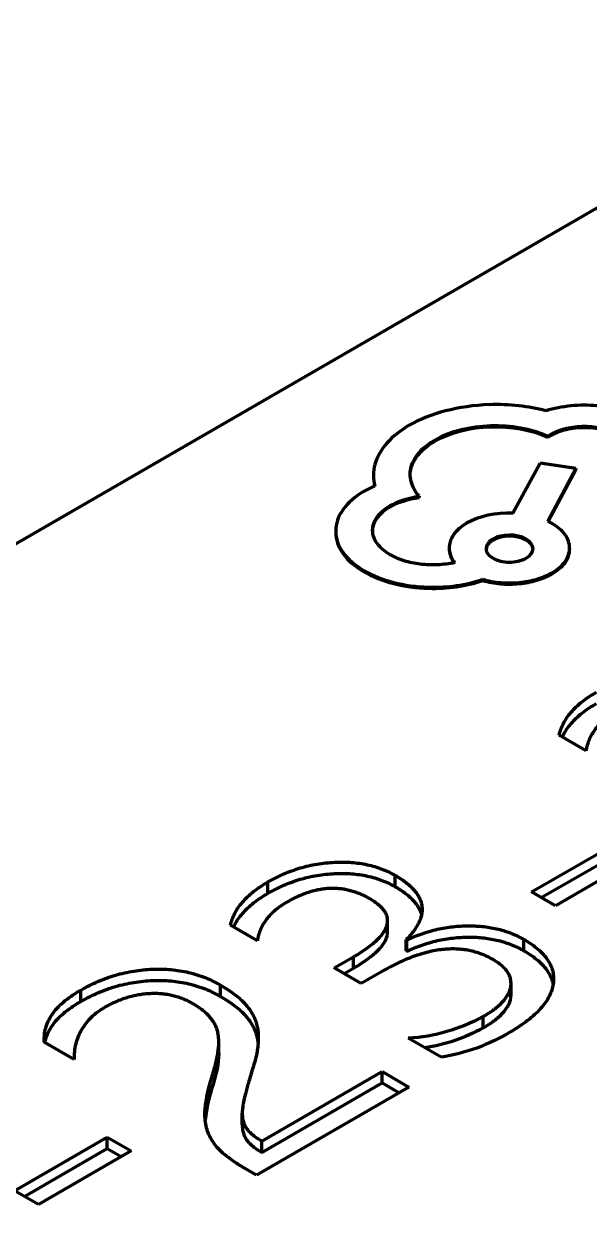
# Model space of a CAD drawing. Header units: millimetres. Extents: x 0 to 1189, y 0 to 841.
# Drawn here: x 659.555 to 659.963, y 247.751 to 248.616 of the extents above; entities that cross this region are included whole.
import ezdxf

# ---------------------------------------------------------------- set-up
doc = ezdxf.new("R2010")
doc.units = ezdxf.units.MM
doc.header["$LTSCALE"] = 0.75
doc.layers.add('Visible', color=7, linetype='Continuous', lineweight=70)

msp = doc.modelspace()

# ---------------------------------------------------------------- linework, layer by layer
at = {"layer": 'Visible', "extrusion": (0, 0.816497, 0.57735)}
for p, q in [((660.19811, 248.61572), (658.3186, 247.53059)), ((659.93301, 248.31862), (659.93547, 248.32003)), ((659.93301, 248.3178), (659.93547, 248.31922)), ((659.93301, 248.31862), (659.93301, 248.3178)), ((659.92749, 248.29914), (659.90786, 248.26301)), ((659.95326, 248.29524), (659.92749, 248.29914)), ((659.80713, 248.29095), (659.80713, 248.29013)), ((659.93301, 248.25734), (659.95326, 248.29524)), ((659.93335, 248.25715), (659.95326, 248.29442)), ((659.95326, 248.29524), (659.95326, 248.29442)), ((659.84007, 248.27523), (659.84007, 248.27441)), ((659.93608, 248.25557), (659.93301, 248.25734)), ((659.77995, 248.25008), (659.77995, 248.24926)), ((659.86184, 248.23801), (659.86184, 248.2372)), ((659.94874, 248.23786), (659.94874, 248.23704)), ((659.88608, 248.21537), (659.88608, 248.21455)), ((659.96054, 248.0917), (659.94114, 248.1029)), ((659.9212, 247.98995), (659.98803, 248.02854)), ((659.92827, 247.98587), (659.98803, 248.02037)), ((660.00527, 248.01858), (659.93844, 247.97999)), ((659.73105, 247.989), (659.73105, 247.99717)), ((659.82294, 247.99371), (659.82294, 248.00187)), ((659.93844, 247.97999), (659.9212, 247.98995)), ((659.7234, 247.95479), (659.704, 247.96599)), ((659.81737, 247.96091), (659.81737, 247.96908)), ((659.83082, 247.95563), (659.83126, 247.95537)), ((659.83082, 247.94746), (659.83082, 247.95563)), ((659.83126, 247.94721), (659.83126, 247.95537)), ((659.91577, 247.94758), (659.91577, 247.95574)), ((659.83082, 247.94746), (659.83126, 247.94721)), ((659.77891, 247.93519), (659.79282, 247.94322)), ((659.79832, 247.92398), (659.77891, 247.93519)), ((659.79282, 247.93505), (659.79282, 247.94322)), ((659.78598, 247.9311), (659.79282, 247.93505)), ((659.81297, 247.93244), (659.79832, 247.92398)), ((659.59614, 247.91111), (659.59614, 247.91928)), ((659.69692, 247.91461), (659.69692, 247.92278)), ((659.90645, 247.91576), (659.90645, 247.92392)), ((659.8863, 247.89194), (659.8863, 247.9001)), ((659.85598, 247.87078), (659.83227, 247.88447)), ((659.59129, 247.86926), (659.56966, 247.88174)), ((659.69558, 247.87359), (659.69558, 247.88175)), ((659.59128, 247.86926), (659.59128, 247.87077)), ((659.72663, 247.81041), (659.8134, 247.86051)), ((659.8134, 247.86051), (659.83281, 247.8493)), ((659.8134, 247.85234), (659.8134, 247.86051)), ((659.83281, 247.8493), (659.72286, 247.78583)), ((659.72663, 247.80224), (659.8134, 247.85234)), ((659.8134, 247.85234), (659.82574, 247.84522)), ((659.71248, 247.82223), (659.71248, 247.8304)), ((659.54824, 247.77462), (659.61507, 247.81321)), ((659.61507, 247.81321), (659.63232, 247.80325)), ((659.61507, 247.80505), (659.61507, 247.81321)), ((659.72663, 247.80224), (659.72663, 247.81041)), ((659.55531, 247.77054), (659.61507, 247.80505)), ((659.63232, 247.80325), (659.56549, 247.76467)), ((659.61507, 247.80505), (659.62525, 247.79917)), ((659.72286, 247.78583), (659.7141, 247.79088)), ((659.56549, 247.76467), (659.54824, 247.77462))]:
    msp.add_line(p, q, dxfattribs=at)
at = {"layer": 'Visible', "extrusion": (-1e-16, 1e-16, -1)}
for centre, radius, start, end in [((-659.82477, 248.01205), 0.12777, 241.20543, 266.63611), ((-659.83353, 248.00932), 0.14037, 239.06259, 260.79266)]:
    msp.add_arc(centre, radius, start, end, dxfattribs=at)
at = {"layer": 'Visible', "extrusion": (-1e-16, 0, -1)}
for centre, radius, start, end in [((-659.82732, 247.99719), 0.12066, 240.73531, 262.03893), ((-659.61613, 247.87684), 0.07953, 182.34577, 198.78248)]:
    msp.add_arc(centre, radius, start, end, dxfattribs=at)
at = {"layer": 'Visible'}
msp.add_arc((659.80712, 247.81203), 0.12214, 161.28038, 173.55297, dxfattribs=at)
for centre, major_axis, ratio, start_param, end_param in [((659.9028, 248.28891), (-0.09441, 0.00424), 0.554388, -1.417289, -0.714519), ((659.88433, 248.29748), (0.08611, 0.0072), 0.502352, 0.949916, 1.454979), ((659.94807, 248.27053), (-0.14077, 0.0239), 0.491604, -0.535735, -0.055752), ((659.85967, 248.24717), (-0.07968, 0.0042), 0.553213, -0.705354, 0.029236), ((659.9043, 248.23734), (0.04313, 0.00036), 0.596631, 1.483077, 2.330884), ((659.78872, 248.39488), (-0.12324, 0.16599), 0.666753, 2.660888, 2.930828), ((659.78872, 248.39406), (-0.12324, 0.16599), 0.666753, 2.660888, 2.930828)]:
    msp.add_ellipse(centre, major_axis=major_axis, ratio=ratio, start_param=start_param, end_param=end_param, dxfattribs=at)
at = {"layer": 'Visible', "extrusion": (-1e-16, -2e-16, -1)}
for centre in [(659.84029, 248.26284), (659.84029, 248.26203)]:
    msp.add_ellipse(centre, major_axis=(0.02927, 0.00502), ratio=0.413003, start_param=3.981818, end_param=4.775737, dxfattribs=at)
at = {"layer": 'Visible'}
for points, knots in [([(660.00203, 248.33119), (659.99745, 248.33375), (659.99219, 248.33585), (659.98079, 248.33898), (659.97475, 248.34002), (659.96229, 248.34102), (659.95592, 248.34097), (659.94333, 248.33975), (659.93719, 248.33857), (659.93148, 248.33686)], [-0.007620275, -0.007620275, -0.007620275, -0.007620275, -0.005707766, -0.005707766, -0.003830208, -0.003830208, -0.001930775, -0.001930775, 0, 0, 0, 0]), ([(659.93547, 248.32003), (659.9386, 248.32184), (659.94229, 248.32327), (659.9505, 248.32524), (659.95493, 248.32574), (659.96386, 248.32574), (659.96829, 248.32524), (659.9765, 248.32327), (659.98019, 248.32184), (659.98332, 248.32003)], [-0.005344836, -0.005344836, -0.005344836, -0.005344836, -0.004015578, -0.004015578, -0.002672418, -0.002672418, -0.001329258, -0.001329258, 0, 0, 0, 0]), ([(659.93547, 248.31922), (659.9386, 248.32102), (659.94229, 248.32245), (659.9505, 248.32442), (659.95493, 248.32493), (659.96386, 248.32493), (659.96829, 248.32442), (659.9765, 248.32245), (659.98019, 248.32102), (659.98332, 248.31922)], [-0.005344836, -0.005344836, -0.005344836, -0.005344836, -0.004015578, -0.004015578, -0.002672418, -0.002672418, -0.001329258, -0.001329258, 0, 0, 0, 0]), ([(659.84007, 248.27523), (659.83723, 248.27856), (659.83529, 248.28212), (659.83341, 248.28941), (659.83346, 248.2931), (659.8355, 248.30027), (659.83746, 248.3037), (659.84325, 248.31026), (659.84711, 248.31329), (659.85173, 248.31596)], [-0.007670638, -0.007670638, -0.007670638, -0.007670638, -0.005738782, -0.005738782, -0.003831474, -0.003831474, -0.001957827, -0.001957827, 0, 0, 0, 0]), ([(659.83368, 248.29059), (659.83372, 248.29236), (659.83399, 248.29414), (659.8355, 248.29945), (659.83746, 248.30288), (659.84325, 248.30944), (659.84711, 248.31248), (659.85173, 248.31514)], [-0.004758954, -0.004758954, -0.004758954, -0.004758954, -0.003831474, -0.003831474, -0.001957827, -0.001957827, 0, 0, 0, 0]), ([(659.81921, 248.23308), (659.81522, 248.23539), (659.81206, 248.2381), (659.80769, 248.24418), (659.80656, 248.24747), (659.80656, 248.25411), (659.80769, 248.2574), (659.81206, 248.26347), (659.81522, 248.26619), (659.81921, 248.2685)], [-0.006848873, -0.006848873, -0.006848873, -0.006848873, -0.00515254, -0.00515254, -0.003424437, -0.003424437, -0.001696333, -0.001696333, 0, 0, 0, 0]), ([(659.80657, 248.25038), (659.80666, 248.25356), (659.80778, 248.25671), (659.81206, 248.26266), (659.81522, 248.26537), (659.81921, 248.26768)], [-0.003353527, -0.003353527, -0.003353527, -0.003353527, -0.001696333, -0.001696333, 0, 0, 0, 0]), ([(659.87443, 248.25575), (659.87126, 248.25392), (659.86862, 248.25182), (659.86462, 248.24728), (659.86325, 248.24489), (659.86174, 248.2399), (659.86163, 248.23732), (659.86275, 248.23223), (659.86398, 248.22974), (659.86584, 248.22741)], [-0.005310162, -0.005310162, -0.005310162, -0.005310162, -0.003966677, -0.003966677, -0.002665468, -0.002665468, -0.001334166, -0.001334166, 0, 0, 0, 0]), ([(659.77995, 248.25008), (659.77995, 248.24478), (659.78179, 248.23953), (659.78885, 248.22975), (659.79401, 248.22532), (659.8005, 248.22157)], [-0.005511202, -0.005511202, -0.005511202, -0.005511202, -0.002755291, -0.002755291, 0, 0, 0, 0]), ([(659.77995, 248.24926), (659.77995, 248.24396), (659.78179, 248.23872), (659.78885, 248.22894), (659.79401, 248.2245), (659.8005, 248.22075)], [-0.005511202, -0.005511202, -0.005511202, -0.005511202, -0.002755291, -0.002755291, 0, 0, 0, 0]), ([(659.91737, 248.2306), (659.92412, 248.23449), (659.92381, 248.24069), (659.91737, 248.24441), (659.91062, 248.24831), (659.89989, 248.24813), (659.89345, 248.24441)], [0, 0, 0, 0, 1, 1, 1, 2, 2, 2, 2]), ([(659.9223, 248.23708), (659.92213, 248.23947), (659.92045, 248.24182), (659.91737, 248.2436), (659.91062, 248.24749), (659.89989, 248.24731), (659.89345, 248.2436)], [0.521407, 0.521407, 0.521407, 0.521407, 1, 1, 1, 2, 2, 2, 2]), ([(659.89345, 248.2436), (659.89261, 248.24311), (659.89187, 248.24258), (659.8906, 248.24145), (659.89007, 248.24086), (659.88898, 248.23923), (659.88859, 248.23816), (659.88851, 248.23708)], [-0.005330708, -0.005330708, -0.005330708, -0.005330708, -0.004976691, -0.004976691, -0.004630362, -0.004630362, -0.004066925, -0.004066925, -0.004066925, -0.004066925]), ([(659.86184, 248.2372), (659.86184, 248.23612), (659.86196, 248.23503), (659.8627, 248.23167), (659.86374, 248.22942), (659.8653, 248.2273)], [-0.001896574, -0.001896574, -0.001896574, -0.001896574, -0.001334166, -0.001334166, -0.000133195, -0.000133195, -0.000133195, -0.000133195]), ([(659.94114, 248.1029), (659.9415, 248.10437), (659.94224, 248.10728), (659.94418, 248.11153), (659.94665, 248.11565), (659.94975, 248.11963), (659.95342, 248.12348), (659.95777, 248.12717), (659.96263, 248.13076), (659.96632, 248.13296), (659.96819, 248.13408)], [0, 0, 0, 0, 0.124808, 0.248005, 0.370909, 0.492675, 0.615908, 0.741303, 0.869099, 1, 1, 1, 1]), ([(659.9434, 248.1016), (659.94367, 248.10219), (659.94466, 248.10417), (659.94665, 248.10749), (659.94975, 248.11147), (659.95342, 248.11531), (659.95777, 248.119), (659.96263, 248.12259), (659.96632, 248.1248), (659.96819, 248.12591)], [0.1966183, 0.1966183, 0.1966183, 0.1966183, 0.2480047, 0.3709091, 0.4926748, 0.6159078, 0.7413026, 0.8690995, 1, 1, 1, 1]), ([(659.98173, 248.11949), (659.98023, 248.11859), (659.97726, 248.1168), (659.97343, 248.11379), (659.97, 248.11063), (659.96715, 248.10723), (659.9647, 248.10365), (659.9628, 248.09985), (659.96136, 248.09585), (659.96082, 248.09311), (659.96054, 248.0917)], [0, 0, 0, 0, 0.120789, 0.239996, 0.360305, 0.48124, 0.605206, 0.73267, 0.863346, 1, 1, 1, 1]), ([(659.73105, 247.99717), (659.73291, 247.99822), (659.73656, 248.00026), (659.7424, 248.00294), (659.74827, 248.00529), (659.75421, 248.0073), (659.76029, 248.0089), (659.76646, 248.01011), (659.77269, 248.01098), (659.77896, 248.01147), (659.78518, 248.01156), (659.79124, 248.01131), (659.79709, 248.01069), (659.80272, 248.00967), (659.80815, 248.00829), (659.81335, 248.00653), (659.81835, 248.00441), (659.82139, 248.00273), (659.82294, 248.00187)], [0, 0, 0, 0, 0.075441, 0.147135, 0.215855, 0.281991, 0.3463, 0.408811, 0.47032, 0.531658, 0.591827, 0.650177, 0.707058, 0.763614, 0.820822, 0.878369, 0.937867, 1, 1, 1, 1]), ([(659.704, 247.96599), (659.70437, 247.96746), (659.7051, 247.97036), (659.70704, 247.97462), (659.70951, 247.97874), (659.71261, 247.98272), (659.71628, 247.98657), (659.72063, 247.99026), (659.7255, 247.99384), (659.72918, 247.99605), (659.73105, 247.99717)], [0, 0, 0, 0, 0.124808, 0.248005, 0.370909, 0.492675, 0.615908, 0.741303, 0.869099, 1, 1, 1, 1]), ([(659.73105, 247.989), (659.73291, 247.99005), (659.73656, 247.9921), (659.7424, 247.99478), (659.74827, 247.99713), (659.75421, 247.99914), (659.76029, 248.00074), (659.76646, 248.00194), (659.77269, 248.00281), (659.77896, 248.0033), (659.78518, 248.00339), (659.79124, 248.00315), (659.79709, 248.00253), (659.80272, 248.0015), (659.80815, 248.00012), (659.81335, 247.99837), (659.81835, 247.99624), (659.82139, 247.99456), (659.82294, 247.99371)], [0, 0, 0, 0, 0.075441, 0.147135, 0.215855, 0.281991, 0.3463, 0.408811, 0.47032, 0.531658, 0.591827, 0.650177, 0.707058, 0.763614, 0.820822, 0.878369, 0.937867, 1, 1, 1, 1]), ([(659.70626, 247.96469), (659.70653, 247.96527), (659.70752, 247.96726), (659.70951, 247.97058), (659.71261, 247.97455), (659.71628, 247.9784), (659.72063, 247.98209), (659.7255, 247.98568), (659.72918, 247.98788), (659.73105, 247.989)], [0.1966183, 0.1966183, 0.1966183, 0.1966183, 0.2480047, 0.3709091, 0.4926748, 0.6159078, 0.7413026, 0.8690995, 1, 1, 1, 1]), ([(659.80471, 247.98501), (659.80355, 247.98565), (659.8013, 247.98689), (659.79776, 247.98852), (659.79416, 247.98985), (659.79054, 247.99093), (659.78689, 247.99176), (659.78319, 247.9923), (659.77944, 247.99251), (659.77567, 247.99253), (659.77187, 247.99222), (659.76806, 247.99165), (659.76419, 247.99083), (659.76032, 247.9897), (659.75638, 247.98834), (659.75247, 247.98667), (659.74845, 247.98476), (659.74591, 247.98332), (659.74459, 247.98258)], [0, 0, 0, 0, 0.069732, 0.135022, 0.196455, 0.255143, 0.311671, 0.366449, 0.420427, 0.475062, 0.529701, 0.58661, 0.645875, 0.708486, 0.774577, 0.845123, 0.919948, 1, 1, 1, 1]), ([(659.74459, 247.98258), (659.74309, 247.98168), (659.74012, 247.97988), (659.73629, 247.97688), (659.73286, 247.97372), (659.73001, 247.97032), (659.72756, 247.96674), (659.72566, 247.96294), (659.72422, 247.95894), (659.72368, 247.95619), (659.7234, 247.95479)], [0, 0, 0, 0, 0.120789, 0.239996, 0.360305, 0.48124, 0.605206, 0.73267, 0.863346, 1, 1, 1, 1]), ([(659.83126, 247.95537), (659.83306, 247.95618), (659.83659, 247.95776), (659.84208, 247.95984), (659.84764, 247.96159), (659.8532, 247.96308), (659.85884, 247.96418), (659.86449, 247.965), (659.87019, 247.96545), (659.87585, 247.96564), (659.88146, 247.96548), (659.88693, 247.96501), (659.89224, 247.96427), (659.89733, 247.96315), (659.90223, 247.96177), (659.90698, 247.96008), (659.91155, 247.95808), (659.91435, 247.95653), (659.91577, 247.95574)], [0, 0, 0, 0, 0.073045, 0.143274, 0.210654, 0.275936, 0.339493, 0.40143, 0.462555, 0.523512, 0.583371, 0.642358, 0.700625, 0.758294, 0.816446, 0.875625, 0.936786, 1, 1, 1, 1]), ([(659.83126, 247.94721), (659.83306, 247.94801), (659.83659, 247.94959), (659.84208, 247.95168), (659.84764, 247.95343), (659.8532, 247.95492), (659.85884, 247.95601), (659.86449, 247.95683), (659.87019, 247.95729), (659.87585, 247.95748), (659.88146, 247.95732), (659.88693, 247.95684), (659.89224, 247.9561), (659.89733, 247.95499), (659.90223, 247.9536), (659.90698, 247.95192), (659.91155, 247.94992), (659.91435, 247.94837), (659.91577, 247.94758)], [0, 0, 0, 0, 0.073045, 0.143274, 0.210654, 0.275936, 0.339493, 0.40143, 0.462555, 0.523512, 0.583371, 0.642358, 0.700625, 0.758294, 0.816446, 0.875625, 0.936786, 1, 1, 1, 1]), ([(659.89344, 247.94125), (659.89208, 247.94199), (659.88943, 247.94342), (659.88519, 247.94527), (659.88076, 247.94672), (659.87625, 247.94782), (659.87158, 247.94852), (659.86682, 247.9489), (659.86192, 247.9489), (659.85691, 247.94852), (659.8518, 247.94777), (659.84656, 247.94667), (659.84127, 247.94515), (659.83575, 247.94338), (659.83022, 247.94115), (659.82452, 247.9386), (659.81872, 247.93567), (659.81493, 247.93354), (659.81297, 247.93244)], [0, 0, 0, 0, 0.060021, 0.116969, 0.171159, 0.223772, 0.274737, 0.326278, 0.378445, 0.432141, 0.4889, 0.548263, 0.611779, 0.67927, 0.751718, 0.82918, 0.911857, 1, 1, 1, 1]), ([(659.59614, 247.91928), (659.59813, 247.92039), (659.60203, 247.92256), (659.60826, 247.92542), (659.61452, 247.92795), (659.62097, 247.93), (659.62747, 247.93173), (659.63414, 247.93298), (659.64088, 247.93388), (659.64768, 247.93434), (659.65443, 247.93441), (659.66106, 247.93403), (659.66752, 247.93324), (659.67379, 247.93199), (659.67991, 247.93035), (659.68581, 247.92825), (659.69155, 247.92573), (659.6951, 247.92378), (659.69692, 247.92278)], [0, 0, 0, 0, 0.072845, 0.142706, 0.209506, 0.273874, 0.336507, 0.39788, 0.458241, 0.518424, 0.577897, 0.635861, 0.693656, 0.751476, 0.810243, 0.870928, 0.933828, 1, 1, 1, 1]), ([(659.56966, 247.88174), (659.56966, 247.88346), (659.56964, 247.88684), (659.57053, 247.89187), (659.57244, 247.89673), (659.57505, 247.90148), (659.57865, 247.90613), (659.58342, 247.91064), (659.58921, 247.9151), (659.59378, 247.91786), (659.59614, 247.91928)], [0, 0, 0, 0, 0.122889, 0.243164, 0.361851, 0.480193, 0.600607, 0.726086, 0.859015, 1, 1, 1, 1]), ([(659.59614, 247.91111), (659.59813, 247.91222), (659.60203, 247.91439), (659.60826, 247.91726), (659.61452, 247.91979), (659.62097, 247.92184), (659.62747, 247.92357), (659.63414, 247.92482), (659.64088, 247.92571), (659.64768, 247.92617), (659.65443, 247.92624), (659.66106, 247.92587), (659.66752, 247.92507), (659.67379, 247.92383), (659.67991, 247.92219), (659.68581, 247.92009), (659.69155, 247.91756), (659.6951, 247.91561), (659.69692, 247.91461)], [0, 0, 0, 0, 0.072845, 0.142706, 0.209506, 0.273874, 0.336507, 0.39788, 0.458241, 0.518424, 0.577897, 0.635861, 0.693656, 0.751476, 0.810243, 0.870928, 0.933828, 1, 1, 1, 1]), ([(659.57017, 247.88145), (659.57032, 247.88221), (659.57088, 247.8846), (659.57244, 247.88857), (659.57505, 247.89332), (659.57865, 247.89796), (659.58342, 247.90248), (659.58921, 247.90694), (659.59378, 247.90969), (659.59614, 247.91111)], [0.1885548, 0.1885548, 0.1885548, 0.1885548, 0.2431644, 0.3618514, 0.4801929, 0.6006068, 0.7260863, 0.8590153, 1, 1, 1, 1]), ([(659.67708, 247.90934), (659.67594, 247.90998), (659.67369, 247.91122), (659.67004, 247.91281), (659.66633, 247.91416), (659.66248, 247.91519), (659.65855, 247.91597), (659.65452, 247.91651), (659.65038, 247.91674), (659.64617, 247.91667), (659.64192, 247.91636), (659.6377, 247.9158), (659.63351, 247.91495), (659.62939, 247.91383), (659.62526, 247.91249), (659.62125, 247.91084), (659.61723, 247.90896), (659.61469, 247.90756), (659.61339, 247.90683)], [0, 0, 0, 0, 0.066013, 0.12926, 0.189577, 0.247791, 0.305021, 0.361935, 0.419111, 0.47743, 0.53667, 0.59652, 0.657293, 0.720522, 0.785489, 0.853809, 0.924759, 1, 1, 1, 1]), ([(659.61339, 247.90683), (659.61159, 247.90572), (659.60797, 247.90348), (659.60344, 247.8996), (659.59957, 247.89532), (659.59643, 247.89064), (659.59388, 247.88565), (659.59219, 247.8804), (659.59125, 247.8749), (659.59128, 247.87117), (659.59129, 247.86926)], [0, 0, 0, 0, 0.111561, 0.225529, 0.342928, 0.466551, 0.594311, 0.724969, 0.859685, 1, 1, 1, 1]), ([(659.7141, 247.79088), (659.71172, 247.79232), (659.70711, 247.7951), (659.70109, 247.79945), (659.69619, 247.80379), (659.6923, 247.80815), (659.68945, 247.8127), (659.68731, 247.81751), (659.68603, 247.8227), (659.6856, 247.82726), (659.68552, 247.83117), (659.68581, 247.83442), (659.68618, 247.83793), (659.68686, 247.84171), (659.68764, 247.84576), (659.68871, 247.85007), (659.68999, 247.85464), (659.69095, 247.85778), (659.69143, 247.8594)], [0, 0, 0, 0, 0.081356, 0.157154, 0.227256, 0.292657, 0.357028, 0.424559, 0.49552, 0.570628, 0.611162, 0.655443, 0.703235, 0.75514, 0.810609, 0.869731, 0.933058, 1, 1, 1, 1]), ([(659.72033, 247.86364), (659.71979, 247.86191), (659.71874, 247.8586), (659.71735, 247.85383), (659.71608, 247.84949), (659.71503, 247.84557), (659.7142, 247.84207), (659.71351, 247.83898), (659.71299, 247.83632), (659.71259, 247.83339), (659.7124, 247.83017), (659.71268, 247.82664), (659.71345, 247.82347), (659.7148, 247.82061), (659.71669, 247.81793), (659.71936, 247.81538), (659.72261, 247.81281), (659.72526, 247.81123), (659.72663, 247.81041)], [0, 0, 0, 0, 0.09411, 0.181001, 0.259705, 0.330516, 0.394134, 0.449584, 0.497569, 0.537732, 0.607398, 0.670496, 0.727515, 0.779123, 0.829233, 0.88214, 0.938894, 1, 1, 1, 1]), ([(659.71248, 247.82223), (659.71248, 247.82212), (659.71249, 247.82083), (659.71268, 247.81847), (659.71345, 247.8153), (659.7148, 247.81244), (659.71669, 247.80977), (659.71936, 247.80722), (659.72261, 247.80464), (659.72526, 247.80306), (659.72663, 247.80224)], [0.6011795, 0.6011795, 0.6011795, 0.6011795, 0.607398, 0.6704955, 0.7275155, 0.7791229, 0.8292335, 0.88214, 0.9388936, 1, 1, 1, 1])]:
    msp.add_open_spline(points, degree=3, knots=knots, dxfattribs=at)
for points in [[(659.85173, 248.31596), (659.87381, 248.32871), (659.90909, 248.3296), (659.93302, 248.31862)], [(659.85173, 248.31514), (659.87381, 248.32789), (659.90909, 248.32878), (659.93302, 248.3178)], [(659.80817, 248.29825), (659.80664, 248.29311), (659.80695, 248.28798), (659.80817, 248.28267)]]:
    msp.add_open_spline(points, degree=3, dxfattribs=at)
at = {"layer": 'Visible', "extrusion": (1.10303e-09, -4.56801e-11, 1)}
msp.add_open_spline([(659.80713, 248.29013), (659.80713, 248.28765), (659.80746, 248.28514), (659.80801, 248.28259)], degree=3, dxfattribs=at)
at = {"layer": 'Visible', "extrusion": (-4.04218e-09, 8.68638e-09, 1)}
msp.add_open_spline([(659.80817, 248.28267), (659.80541, 248.28143), (659.80296, 248.28036), (659.8005, 248.27895)], degree=3, dxfattribs=at)
at = {"layer": 'Visible', "extrusion": (6.41507e-11, 3.04925e-11, -1)}
msp.add_open_spline([(659.93608, 248.22015), (659.94008, 248.22246), (659.94323, 248.22517), (659.94761, 248.23125), (659.94874, 248.23454), (659.94874, 248.24118), (659.94761, 248.24447), (659.94323, 248.25054), (659.94008, 248.25326), (659.93608, 248.25557)], degree=3, knots=[-0.006848873, -0.006848873, -0.006848873, -0.006848873, -0.00515254, -0.00515254, -0.003424437, -0.003424437, -0.001696333, -0.001696333, 0, 0, 0, 0], dxfattribs=at)
at = {"layer": 'Visible', "extrusion": (3.54128e-11, -6.40088e-11, -1)}
msp.add_open_spline([(659.89345, 248.24441), (659.89261, 248.24393), (659.89187, 248.2434), (659.8906, 248.24227), (659.89007, 248.24167), (659.88885, 248.23986), (659.88846, 248.23858), (659.88854, 248.23607), (659.88898, 248.23485), (659.89066, 248.23254), (659.89189, 248.23149), (659.895, 248.2297), (659.89681, 248.22899), (659.9008, 248.22802), (659.90291, 248.22777), (659.90727, 248.22772), (659.90948, 248.22795), (659.91263, 248.22865), (659.91366, 248.22896), (659.91562, 248.22969), (659.91654, 248.23012), (659.91737, 248.2306)], degree=3, knots=[-0.005330708, -0.005330708, -0.005330708, -0.005330708, -0.004976691, -0.004976691, -0.004630362, -0.004630362, -0.003963988, -0.003963988, -0.003322089, -0.003322089, -0.002665354, -0.002665354, -0.002008619, -0.002008619, -0.001366719, -0.001366719, -0.000700346, -0.000700346, -0.000354016, -0.000354016, 0, 0, 0, 0], dxfattribs=at)
at = {"layer": 'Visible', "extrusion": (1.06314e-11, -1.33203e-10, -1)}
msp.add_open_spline([(659.86584, 248.22741), (659.86187, 248.22656), (659.8577, 248.22603), (659.84926, 248.22566), (659.84501, 248.22582), (659.83687, 248.22681), (659.83299, 248.22761), (659.82563, 248.22988), (659.82222, 248.23134), (659.81921, 248.23308)], degree=3, knots=[-0.005048554, -0.005048554, -0.005048554, -0.005048554, -0.003775222, -0.003775222, -0.002506154, -0.002506154, -0.001274952, -0.001274952, 0, 0, 0, 0], dxfattribs=at)
at = {"layer": 'Visible', "extrusion": (-2.03939e-10, 2.06693e-10, -1)}
msp.add_open_spline([(659.93608, 248.21933), (659.94008, 248.22164), (659.94323, 248.22436), (659.94761, 248.23043), (659.94874, 248.23373), (659.94874, 248.23704)], degree=3, knots=[-0.006848873, -0.006848873, -0.006848873, -0.006848873, -0.00515254, -0.00515254, -0.003424437, -0.003424437, -0.003424437, -0.003424437], dxfattribs=at)
at = {"layer": 'Visible', "extrusion": (9.45688e-11, 4.02691e-10, -1)}
msp.add_open_spline([(659.8005, 248.22157), (659.80663, 248.21803), (659.81385, 248.21519), (659.82967, 248.21114), (659.83817, 248.20996), (659.84682, 248.2097)], degree=3, knots=[-0.005196384, -0.005196384, -0.005196384, -0.005196384, -0.002597592, -0.002597592, 0, 0, 0, 0], dxfattribs=at)
at = {"layer": 'Visible', "extrusion": (1.59085e-11, 9.56346e-11, -1)}
msp.add_open_spline([(659.8005, 248.22075), (659.80663, 248.21721), (659.81385, 248.21437), (659.82967, 248.21032), (659.83817, 248.20915), (659.84682, 248.20888)], degree=3, knots=[-0.005196384, -0.005196384, -0.005196384, -0.005196384, -0.002597592, -0.002597592, 0, 0, 0, 0], dxfattribs=at)
at = {"layer": 'Visible', "extrusion": (-2.33563e-11, -1.7311e-11, -1)}
msp.add_open_spline([(659.88608, 248.21537), (659.89012, 248.21418), (659.89446, 248.21338), (659.90336, 248.21261), (659.90787, 248.21264), (659.91669, 248.21348), (659.92096, 248.21429), (659.92906, 248.21668), (659.93281, 248.21826), (659.93608, 248.22015)], degree=3, knots=[-0.005437297, -0.005437297, -0.005437297, -0.005437297, -0.004076188, -0.004076188, -0.002731773, -0.002731773, -0.001389531, -0.001389531, 0, 0, 0, 0], dxfattribs=at)
at = {"layer": 'Visible', "extrusion": (8.9742e-12, 2.5041e-11, -1)}
msp.add_open_spline([(659.88608, 248.21455), (659.89012, 248.21336), (659.89446, 248.21257), (659.90336, 248.2118), (659.90787, 248.21182), (659.91669, 248.21266), (659.92096, 248.21348), (659.92906, 248.21586), (659.93281, 248.21744), (659.93608, 248.21933)], degree=3, knots=[-0.005437297, -0.005437297, -0.005437297, -0.005437297, -0.004076188, -0.004076188, -0.002731773, -0.002731773, -0.001389531, -0.001389531, 0, 0, 0, 0], dxfattribs=at)
at = {"layer": 'Visible', "extrusion": (5.1083e-12, 4.558e-12, -1)}
msp.add_open_spline([(659.82294, 248.00187), (659.82431, 248.00106), (659.827, 247.99946), (659.83053, 247.99688), (659.83364, 247.99428), (659.8363, 247.99162), (659.83846, 247.98891), (659.84011, 247.98613), (659.8414, 247.98332), (659.84207, 247.98043), (659.84237, 247.97751), (659.84211, 247.97452), (659.84138, 247.97149), (659.84025, 247.96841), (659.83856, 247.96528), (659.83648, 247.96208), (659.83391, 247.95884), (659.83187, 247.95671), (659.83082, 247.95563)], degree=3, knots=[0, 0, 0, 0, 0.06739, 0.131874, 0.194305, 0.254523, 0.313648, 0.370982, 0.42846, 0.485495, 0.54319, 0.602018, 0.662096, 0.724171, 0.788811, 0.856153, 0.926276, 1, 1, 1, 1], dxfattribs=at)
at = {"layer": 'Visible', "extrusion": (-1.17052e-10, -9.15897e-11, -1)}
msp.add_open_spline([(659.82294, 247.99371), (659.82431, 247.99289), (659.827, 247.99129), (659.83053, 247.98872), (659.83364, 247.98612), (659.8363, 247.98346), (659.83846, 247.98074), (659.84011, 247.97796), (659.84124, 247.97549), (659.84167, 247.97393), (659.8418, 247.97332)], degree=3, knots=[0, 0, 0, 0, 0.0673902, 0.1318741, 0.1943052, 0.2545231, 0.3136482, 0.3709821, 0.42846, 0.4646883, 0.4646883, 0.4646883, 0.4646883], dxfattribs=at)
at = {"layer": 'Visible', "extrusion": (-6.1828e-12, -9.611e-13, -1)}
msp.add_open_spline([(659.79282, 247.94322), (659.79449, 247.94422), (659.79772, 247.94615), (659.80219, 247.94909), (659.80602, 247.95202), (659.80938, 247.95486), (659.81209, 247.95768), (659.8143, 247.96042), (659.8159, 247.96313), (659.8169, 247.96579), (659.81747, 247.96839), (659.81728, 247.97094), (659.81668, 247.97345), (659.8154, 247.97589), (659.81357, 247.97828), (659.81114, 247.98059), (659.80823, 247.98288), (659.80591, 247.98429), (659.80471, 247.98501)], degree=3, knots=[0, 0, 0, 0, 0.086187, 0.167409, 0.243421, 0.314365, 0.381375, 0.443481, 0.502681, 0.55887, 0.612869, 0.665343, 0.717152, 0.769747, 0.823575, 0.879482, 0.937742, 1, 1, 1, 1], dxfattribs=at)
at = {"layer": 'Visible', "extrusion": (2.75559e-10, -2.37352e-10, -1)}
msp.add_open_spline([(659.79282, 247.93505), (659.79449, 247.93605), (659.79772, 247.93799), (659.80219, 247.94093), (659.80602, 247.94386), (659.80938, 247.9467), (659.81209, 247.94951), (659.8143, 247.95226), (659.8159, 247.95497), (659.8169, 247.95763), (659.81733, 247.95961), (659.81737, 247.9607), (659.81737, 247.96092)], degree=3, knots=[0, 0, 0, 0, 0.0861866, 0.1674085, 0.2434211, 0.3143651, 0.3813751, 0.4434811, 0.5026805, 0.5588696, 0.6128693, 0.6265187, 0.6265187, 0.6265187, 0.6265187], dxfattribs=at)
at = {"layer": 'Visible', "extrusion": (-3.3863e-12, -1.81988e-11, -1)}
msp.add_open_spline([(659.91577, 247.95574), (659.91766, 247.9546), (659.92135, 247.95236), (659.92605, 247.94868), (659.92996, 247.94487), (659.93303, 247.94091), (659.93534, 247.93682), (659.93668, 247.93256), (659.93732, 247.92818), (659.93701, 247.92368), (659.93594, 247.91913), (659.93405, 247.91461), (659.93132, 247.91015), (659.92784, 247.90575), (659.92348, 247.90143), (659.91835, 247.89714), (659.91241, 247.89293), (659.90797, 247.89026), (659.9057, 247.8889)], degree=3, knots=[0, 0, 0, 0, 0.062756, 0.122804, 0.181147, 0.23848, 0.295042, 0.351956, 0.409871, 0.469696, 0.530563, 0.59207, 0.654342, 0.718115, 0.784157, 0.853071, 0.924877, 1, 1, 1, 1], dxfattribs=at)
at = {"layer": 'Visible', "extrusion": (-1.48585e-10, -1.88771e-10, -1)}
msp.add_open_spline([(659.91577, 247.94758), (659.91766, 247.94643), (659.92135, 247.94419), (659.92605, 247.94052), (659.92996, 247.93671), (659.93303, 247.93275), (659.93534, 247.92865), (659.93636, 247.92543), (659.93674, 247.9236), (659.93681, 247.92319)], degree=3, knots=[0, 0, 0, 0, 0.0627559, 0.1228043, 0.1811472, 0.2384796, 0.2950423, 0.3519561, 0.368291, 0.368291, 0.368291, 0.368291], dxfattribs=at)
at = {"layer": 'Visible', "extrusion": (2.23257e-11, -5.77457e-11, -1)}
msp.add_open_spline([(659.8863, 247.9001), (659.88775, 247.90097), (659.89057, 247.90265), (659.89433, 247.9053), (659.89762, 247.90796), (659.90033, 247.91067), (659.90262, 247.91338), (659.9044, 247.91611), (659.90559, 247.91888), (659.90638, 247.92165), (659.90651, 247.92439), (659.90623, 247.92706), (659.90542, 247.92966), (659.90406, 247.93216), (659.90216, 247.93458), (659.89973, 247.9369), (659.89687, 247.93917), (659.8946, 247.94055), (659.89344, 247.94125)], degree=3, knots=[0, 0, 0, 0, 0.077323, 0.150821, 0.220268, 0.287383, 0.351755, 0.414058, 0.475171, 0.535117, 0.593976, 0.651252, 0.707222, 0.763167, 0.819927, 0.877736, 0.937393, 1, 1, 1, 1], dxfattribs=at)
at = {"layer": 'Visible', "extrusion": (-2.8756e-11, -3.6938e-12, -1)}
msp.add_open_spline([(659.69692, 247.92278), (659.6985, 247.92184), (659.70161, 247.92), (659.70577, 247.91706), (659.7096, 247.91409), (659.71295, 247.91104), (659.71579, 247.9079), (659.71829, 247.90472), (659.72027, 247.90146), (659.72184, 247.89812), (659.723, 247.89461), (659.72369, 247.89089), (659.72413, 247.88693), (659.72408, 247.88273), (659.72378, 247.87829), (659.72294, 247.87361), (659.72191, 247.86869), (659.72087, 247.86535), (659.72033, 247.86364)], degree=3, knots=[0, 0, 0, 0, 0.061414, 0.121339, 0.179057, 0.235797, 0.291453, 0.346051, 0.400195, 0.454033, 0.509431, 0.568509, 0.630369, 0.6964, 0.766167, 0.840175, 0.91783, 1, 1, 1, 1], dxfattribs=at)
at = {"layer": 'Visible', "extrusion": (2.08034e-11, 1.62211e-11, -1)}
msp.add_open_spline([(659.69143, 247.8594), (659.69194, 247.86105), (659.69291, 247.86424), (659.69399, 247.8689), (659.69488, 247.87324), (659.69536, 247.87729), (659.69564, 247.88103), (659.69552, 247.88446), (659.69518, 247.88761), (659.69451, 247.89049), (659.69348, 247.89318), (659.69213, 247.89574), (659.6905, 247.89823), (659.68843, 247.90061), (659.68612, 247.90293), (659.68346, 247.90518), (659.68041, 247.90731), (659.6782, 247.90866), (659.67708, 247.90934)], degree=3, knots=[0, 0, 0, 0, 0.09495, 0.183536, 0.265928, 0.342864, 0.41304, 0.478038, 0.537291, 0.591398, 0.642533, 0.693176, 0.743157, 0.793076, 0.843583, 0.894811, 0.946995, 1, 1, 1, 1], dxfattribs=at)
at = {"layer": 'Visible', "extrusion": (9.85661e-11, 4.47101e-11, -1)}
msp.add_open_spline([(659.69692, 247.91461), (659.6985, 247.91368), (659.70161, 247.91184), (659.70577, 247.90889), (659.7096, 247.90593), (659.71295, 247.90287), (659.71579, 247.89973), (659.71829, 247.89656), (659.72027, 247.8933), (659.72184, 247.88995), (659.723, 247.88644), (659.72359, 247.88328), (659.72384, 247.88129), (659.72391, 247.88054)], degree=3, knots=[0, 0, 0, 0, 0.0614144, 0.1213392, 0.1790573, 0.2357972, 0.291453, 0.3460509, 0.400195, 0.4540328, 0.5094311, 0.5685094, 0.6037507, 0.6037507, 0.6037507, 0.6037507], dxfattribs=at)
at = {"layer": 'Visible', "extrusion": (1.89618e-10, -1.60413e-10, -1)}
msp.add_open_spline([(659.8863, 247.89194), (659.88775, 247.8928), (659.89057, 247.89449), (659.89433, 247.89713), (659.89762, 247.89979), (659.90033, 247.9025), (659.90262, 247.90521), (659.9044, 247.90795), (659.90559, 247.91072), (659.90633, 247.91332), (659.90645, 247.915), (659.90645, 247.91576)], degree=3, knots=[0, 0, 0, 0, 0.0773227, 0.1508214, 0.2202682, 0.2873829, 0.3517551, 0.4140582, 0.4751712, 0.5351168, 0.5834609, 0.5834609, 0.5834609, 0.5834609], dxfattribs=at)

doc.saveas('drawing.dxf')
